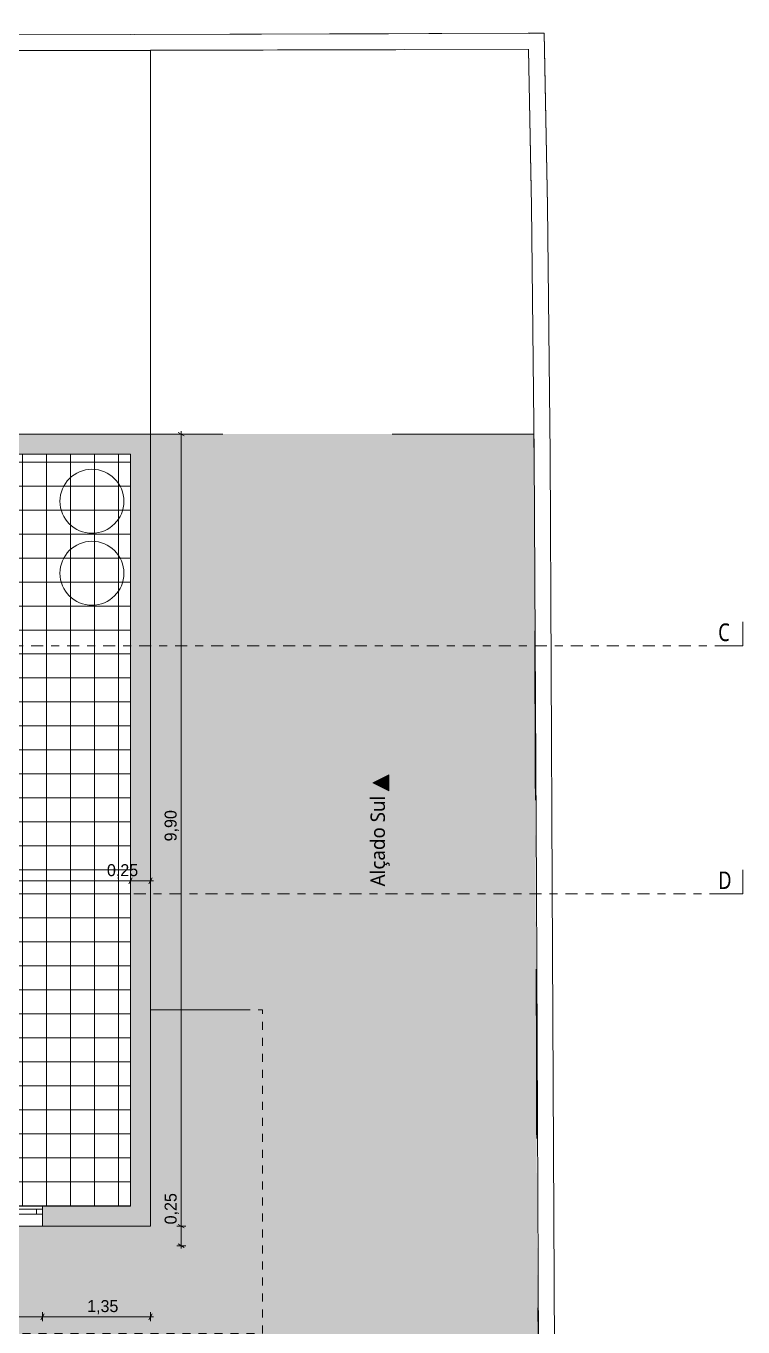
# Model space of a CAD drawing. Header units: metres. Extents: x -111189 to -108577, y -72951 to -72647.
# Drawn here: x -110730.92 to -110721.95, y -72939.17 to -72922.9 of the extents above; entities that cross this region are included whole.
import ezdxf

# ---------------------------------------------------------------- set-up
doc = ezdxf.new("R2010")
doc.units = ezdxf.units.M
doc.header["$MEASUREMENT"] = 0
for name, pattern in [('Dashed', [0.423333, 0.211667, -0.211667]), ('Dot & Dashed', [0.670278, 0.3175, -0.176389, 0, -0.176389]), ('OTK - Tracejado', [0.08, 0.04, -0.04]), ('OTK - Traço Ponto CORTES_ALÇ', [0.6, 0.3, -0.15, 0, -0.15])]:
    doc.linetypes.add(name, pattern=pattern)
for name, color, linetype in [('Planta Piso -1_1_0', 7, 'Continuous'), ('Planta Piso -1_1_00 - DESENHO 2D', 7, 'Continuous'), ('Planta Piso -1_1_01 - TERRENO PROPOSTO', 7, 'Continuous'), ('Planta Piso -1_1_02 - ESTRADAS', 7, 'Continuous'), ('Planta Piso -1_1_03 - LAJES', 7, 'Continuous'), ('Planta Piso -1_1_05 - VIGA', 7, 'Continuous'), ('Planta Piso -1_1_06 - ESCADAS _ GUARDAS', 7, 'Continuous'), ('Planta Piso -1_1_07 - MUROS', 7, 'Continuous'), ('Planta Piso -1_1_12 - COTAS GERAIS', 7, 'Continuous'), ('Planta Piso -1_1_14 - ALÇADOS.Marcadores', 7, 'Continuous'), ('Planta Piso -1_1_14 - CORTES.Marcadores', 7, 'Continuous')]:
    doc.layers.add(name, color=color, linetype=linetype)
doc.styles.add('ESTILO_GERADO_2', font='malgunsl.ttf')
doc.styles.add('ESTILO_GERADO_3', font='AGENCYR.TTF')
doc.styles.add('ESTILO_GERADO_4', font='malgunsl.ttf', dxfattribs={"width": 0.8})

msp = doc.modelspace()

# ---------------------------------------------------------------- hatches: boundary and pattern name
at = {"layer": 'Planta Piso -1_1_01 - TERRENO PROPOSTO', "linetype": 'Continuous', "lineweight": 0, "true_color": 0xd7ebd2, "transparency": 33554539}
msp.add_hatch(color=254, dxfattribs=at).paths.add_polyline_path([(-110739.309, -72942.69), (-110735.919, -72942.02), (-110735.418, -72941.921), (-110734.71, -72941.782), (-110734.187, -72941.678), (-110733.199, -72941.483), (-110732.895, -72941.423), (-110731.959, -72941.238), (-110731.791, -72941.205), (-110731.204, -72941.089), (-110731.125, -72941.074), (-110731.016, -72941.052), (-110730.946, -72941.038), (-110730.567, -72940.964), (-110730.531, -72940.957), (-110730.017, -72940.855), (-110729.979, -72940.847), (-110729.392, -72940.732), (-110728.888, -72940.632), (-110728.805, -72940.616), (-110727.364, -72940.331), (-110724.544, -72939.774), (-110724.503, -72939.766), (-110724.513, -72938.965), (-110724.523, -72938.154), (-110724.529, -72936.726), (-110724.531, -72936.274), (-110724.532, -72935.857), (-110724.539, -72934.197), (-110724.541, -72933.593), (-110724.543, -72933.193), (-110724.543, -72933.122), (-110724.544, -72932.918), (-110724.546, -72932.299), (-110724.556, -72929.722), (-110724.563, -72928.004), (-110724.66, -72928.004), (-110725.332, -72928.004), (-110726.41, -72928.004), (-110727.079, -72928.004), (-110727.364, -72928.004), (-110727.65, -72928.004), (-110727.678, -72928.004), (-110727.818, -72928.004), (-110727.941, -72928.004), (-110728.053, -72928.004), (-110728.361, -72928.004), (-110728.582, -72928.004), (-110728.779, -72928.004), (-110729.171, -72928.004), (-110729.357, -72928.004), (-110729.357, -72928.711), (-110729.357, -72929.113), (-110729.357, -72929.394), (-110729.357, -72929.519), (-110729.357, -72929.583), (-110729.357, -72930.055), (-110729.358, -72930.383), (-110729.358, -72931.582), (-110729.358, -72933.286), (-110729.358, -72935.407), (-110729.358, -72936.091), (-110729.358, -72936.294), (-110729.358, -72936.726), (-110729.359, -72937.653), (-110729.359, -72937.909), (-110729.4, -72937.909), (-110729.666, -72937.909), (-110729.702, -72937.909), (-110729.97, -72937.909), (-110730.268, -72937.909), (-110730.651, -72937.909), (-110730.904, -72937.909), (-110730.921, -72937.909), (-110731.235, -72937.909), (-110731.417, -72937.909), (-110731.45, -72937.909), (-110731.5, -72937.909), (-110731.537, -72937.909), (-110731.747, -72937.909), (-110732.015, -72937.909), (-110732.09, -72937.909), (-110732.277, -72937.909), (-110732.683, -72937.909), (-110732.934, -72937.909), (-110733.064, -72937.909), (-110734.059, -72937.909), (-110734.059, -72938.154), (-110734.455, -72938.154), (-110734.87, -72938.154), (-110735.161, -72938.154), (-110735.656, -72938.154), (-110735.913, -72938.154), (-110736.367, -72938.154), (-110736.534, -72938.154), (-110737.408, -72938.154), (-110739.309, -72938.154), (-110739.309, -72935.616), (-110740.809, -72935.616), (-110740.809, -72940.624), (-110739.309, -72940.624)])
at = {"layer": 'Planta Piso -1_1_03 - LAJES', "linetype": 'Continuous', "lineweight": 9, "transparency": 33554546}
h = msp.add_hatch(dxfattribs=at)
h.set_pattern_fill('GRID_30X30_0001', color=253, style=0, pattern_type=2)
h.set_pattern_definition([(4e-07, (-110739.05865, -72934.95392), (-2e-09, 0.3), []), (90, (-110739.05865, -72934.95392), (0.3, 2e-09), [])])
h.paths.add_polyline_path([(-110739.059, -72934.954), (-110734.059, -72934.954), (-110734.059, -72937.659), (-110729.609, -72937.659), (-110729.609, -72928.254), (-110731.609, -72928.254), (-110731.609, -72930.404), (-110732.659, -72930.404), (-110739.059, -72930.404)])
at = {"layer": 'Planta Piso -1_1_07 - MUROS', "linetype": 'Continuous', "lineweight": 0, "true_color": 0x939598}
h = msp.add_hatch(color=252, dxfattribs=at)
h.paths.add_polyline_path([(-110736.32, -72928.004), (-110736.541, -72928.004), (-110736.999, -72928.004), (-110736.999, -72928.254), (-110736.32, -72928.254)])
h.paths.add_polyline_path([(-110732.259, -72928.004), (-110736.32, -72928.004), (-110736.32, -72928.254), (-110736.059, -72928.254), (-110732.259, -72928.254)])
h.paths.add_polyline_path([(-110733.759, -72928.254), (-110733.909, -72928.254), (-110733.909, -72929.344), (-110733.759, -72929.344), (-110733.759, -72929.322)])
h.paths.add_polyline_path([(-110731.609, -72928.254), (-110731.759, -72928.254), (-110731.759, -72930.254), (-110732.259, -72930.254), (-110732.259, -72930.404), (-110731.609, -72930.404), (-110731.609, -72930.254)])
h.paths.add_polyline_path([(-110732.259, -72930.254), (-110733.759, -72930.254), (-110733.759, -72930.204), (-110733.909, -72930.204), (-110733.909, -72930.214), (-110733.909, -72930.254), (-110734.699, -72930.254), (-110734.699, -72930.404), (-110732.659, -72930.404), (-110732.259, -72930.404)])
h.paths.add_polyline_path([(-110735.559, -72930.254), (-110735.581, -72930.254), (-110736.32, -72930.254), (-110736.32, -72930.404), (-110735.559, -72930.404)])
h.paths.add_polyline_path([(-110736.999, -72930.254), (-110738.059, -72930.254), (-110738.059, -72930.254), (-110739.059, -72930.254), (-110739.059, -72930.404), (-110736.999, -72930.404)])
h.paths.add_polyline_path([(-110736.32, -72930.254), (-110736.376, -72930.254), (-110736.999, -72930.254), (-110736.999, -72930.404), (-110736.32, -72930.404)])
h.paths.add_polyline_path([(-110731.124, -72928.004), (-110731.375, -72928.004), (-110732.259, -72928.004), (-110732.259, -72928.254), (-110731.124, -72928.254)])
h.paths.add_polyline_path([(-110729.359, -72928.004), (-110731.124, -72928.004), (-110731.124, -72928.254), (-110729.359, -72928.254)])
h.paths.add_polyline_path([(-110729.359, -72928.254), (-110729.609, -72928.254), (-110729.609, -72930.651), (-110729.359, -72930.651)])
h.paths.add_polyline_path([(-110729.359, -72930.651), (-110729.609, -72930.651), (-110729.609, -72933.59), (-110729.359, -72933.59)])
h.paths.add_polyline_path([(-110729.359, -72933.59), (-110729.609, -72933.59), (-110729.609, -72933.646), (-110729.609, -72933.754), (-110729.359, -72933.754)])
h.paths.add_polyline_path([(-110729.359, -72937.659), (-110729.359, -72935.204), (-110729.359, -72935.034), (-110729.359, -72933.754), (-110729.609, -72933.754), (-110729.609, -72935.204), (-110729.609, -72937.659), (-110730.709, -72937.659), (-110730.709, -72937.699), (-110730.709, -72937.759), (-110730.709, -72937.909), (-110729.359, -72937.909)])
h.paths.add_polyline_path([(-110732.708, -72937.759), (-110732.708, -72937.699), (-110732.708, -72937.659), (-110734.059, -72937.659), (-110734.059, -72934.954), (-110735.099, -72934.954), (-110735.099, -72935.104), (-110734.309, -72935.104), (-110734.309, -72937.904), (-110735.684, -72937.904), (-110735.684, -72937.944), (-110735.684, -72938.004), (-110735.684, -72938.154), (-110734.309, -72938.154), (-110734.059, -72938.154), (-110734.059, -72937.909), (-110732.708, -72937.909)])
h.paths.add_polyline_path([(-110737.683, -72938.004), (-110737.683, -72937.944), (-110737.683, -72937.904), (-110739.059, -72937.904), (-110739.059, -72937.392), (-110739.099, -72937.392), (-110739.159, -72937.392), (-110739.309, -72937.392), (-110739.309, -72938.151), (-110739.159, -72938.151), (-110737.683, -72938.153)])
h.paths.add_polyline_path([(-110731.125, -72933.443), (-110731.125, -72931.737), (-110731.42, -72931.737), (-110731.42, -72933.443)], flags=9)
h.paths.add_polyline_path([(-110729.952, -72933.626), (-110729.603, -72933.626), (-110729.603, -72933.332), (-110729.952, -72933.332)], flags=9)
h.paths.add_polyline_path([(-110740.146, -72936.865), (-110739.835, -72936.865), (-110739.835, -72936.57), (-110740.146, -72936.57)], flags=9)
h.paths.add_polyline_path([(-110739.548, -72938.373), (-110739.548, -72938.023), (-110739.843, -72938.023), (-110739.843, -72938.373)], flags=9)
h.paths.add_polyline_path([(-110740.146, -72939.078), (-110739.835, -72939.078), (-110739.835, -72938.784), (-110740.146, -72938.784)], flags=9)
h.paths.add_polyline_path([(-110738.659, -72939.078), (-110738.346, -72939.078), (-110738.346, -72938.784), (-110738.659, -72938.784)], flags=9)
h.paths.add_polyline_path([(-110740.677, -72938.641), (-110740.589, -72938.641), (-110740.589, -72938.537), (-110740.677, -72938.537)], flags=9)
h.paths.add_polyline_path([(-110740.677, -72938.921), (-110740.589, -72938.921), (-110740.589, -72938.817), (-110740.677, -72938.817)], flags=9)
at = {"layer": 'Planta Piso -1_1_14 - ALÇADOS.Marcadores', "linetype": 'Continuous', "lineweight": 5}
msp.add_hatch(color=7, dxfattribs=at).paths.add_polyline_path([(-110726.379, -72932.465), (-110726.379, -72932.265), (-110726.579, -72932.365)])

# ---------------------------------------------------------------- linework, layer by layer
at = {"layer": 'Planta Piso -1_1_0', "color": 7, "linetype": 'Continuous', "lineweight": 13, "ltscale": 1000}
for p, q in [((-110732.633, -72937.699), (-110730.784, -72937.699)), ((-110730.784, -72937.759), (-110730.784, -72937.699)), ((-110730.784, -72937.699), (-110730.709, -72937.699)), ((-110730.709, -72937.699), (-110730.709, -72937.659)), ((-110730.709, -72937.699), (-110730.709, -72937.659)), ((-110730.709, -72937.759), (-110730.709, -72937.699)), ((-110730.709, -72937.759), (-110730.709, -72937.699)), ((-110730.709, -72937.759), (-110730.709, -72937.699)), ((-110730.784, -72937.759), (-110732.633, -72937.759)), ((-110730.709, -72937.759), (-110730.784, -72937.759)), ((-110730.709, -72937.909), (-110730.709, -72937.759)), ((-110730.709, -72937.909), (-110730.709, -72937.759))]:
    msp.add_line(p, q, dxfattribs=at)
at = {"layer": 'Planta Piso -1_1_0', "color": 7, "linetype": 'Continuous', "lineweight": 13, "ltscale": 1000, "flags": 128}
for points in [[(-110729.609, -72928.004), (-110739.059, -72928.004)], [(-110729.359, -72928.004), (-110729.609, -72928.004)], [(-110729.359, -72935.204), (-110729.359, -72928.004)], [(-110731.609, -72928.254), (-110729.609, -72928.254)], [(-110729.609, -72928.254), (-110729.609, -72935.204)], [(-110729.609, -72935.204), (-110729.609, -72937.659)], [(-110729.359, -72937.659), (-110729.359, -72935.204)], [(-110729.609, -72937.659), (-110730.709, -72937.659)], [(-110729.359, -72937.909), (-110729.359, -72937.659)], [(-110730.709, -72937.909), (-110729.359, -72937.909)]]:
    msp.add_lwpolyline(points, dxfattribs=at)
at = {"layer": 'Planta Piso -1_1_00 - DESENHO 2D', "color": 7, "linetype": 'OTK - Tracejado', "lineweight": 13, "ltscale": 1000}
for centre in [(-110730.091, -72928.844), (-110730.091, -72929.744)]:
    msp.add_circle(centre, 0.4, dxfattribs=at)
at = {"layer": 'Planta Piso -1_1_01 - TERRENO PROPOSTO', "color": 7, "linetype": 'Continuous', "lineweight": 13, "ltscale": 10, "flags": 128}
msp.add_lwpolyline([(-110731.375, -72928.004), (-110730.844, -72928.004), (-110729.357, -72928.004), (-110729.357, -72927.668), (-110729.357, -72927.629), (-110729.359, -72923.204), (-110731.89, -72923.204)], dxfattribs=at)
at = {"layer": 'Planta Piso -1_1_01 - TERRENO PROPOSTO', "color": 7, "linetype": 'Dashed', "lineweight": 13, "ltscale": 10, "flags": 128}
msp.add_lwpolyline([(-110740.809, -72941.076), (-110739.309, -72941.068), (-110739.309, -72942.69), (-110735.919, -72942.02), (-110735.418, -72941.921), (-110734.71, -72941.782), (-110734.187, -72941.678), (-110733.199, -72941.483), (-110732.895, -72941.423), (-110731.959, -72941.238), (-110731.791, -72941.205), (-110731.204, -72941.089), (-110731.125, -72941.074), (-110731.016, -72941.052), (-110730.946, -72941.038), (-110730.567, -72940.964), (-110730.531, -72940.957), (-110730.017, -72940.855), (-110729.979, -72940.847), (-110729.392, -72940.732), (-110728.888, -72940.632), (-110728.805, -72940.616), (-110727.364, -72940.331), (-110724.544, -72939.774), (-110724.503, -72939.766), (-110724.513, -72938.965), (-110724.523, -72938.154), (-110724.529, -72936.726), (-110724.531, -72936.274), (-110724.532, -72935.857), (-110724.539, -72934.197), (-110724.541, -72933.593), (-110724.543, -72933.193), (-110724.543, -72933.122), (-110724.544, -72932.918), (-110724.546, -72932.299), (-110724.556, -72929.722), (-110724.563, -72928.004), (-110724.66, -72928.004), (-110725.332, -72928.004), (-110726.41, -72928.004), (-110727.079, -72928.004), (-110727.364, -72928.004), (-110727.65, -72928.004), (-110727.678, -72928.004), (-110727.818, -72928.004), (-110727.941, -72928.004), (-110728.053, -72928.004), (-110728.361, -72928.004), (-110728.582, -72928.004), (-110728.779, -72928.004), (-110729.171, -72928.004), (-110729.357, -72928.004), (-110729.357, -72928.711), (-110729.357, -72929.113), (-110729.357, -72929.394), (-110729.357, -72929.519), (-110729.357, -72929.583), (-110729.357, -72930.055), (-110729.358, -72930.383), (-110729.358, -72931.582), (-110729.358, -72933.286), (-110729.358, -72935.407), (-110729.358, -72936.091), (-110729.358, -72936.294), (-110729.358, -72936.726), (-110729.359, -72937.653), (-110729.359, -72937.909), (-110729.4, -72937.909), (-110729.666, -72937.909), (-110729.702, -72937.909), (-110729.97, -72937.909), (-110730.268, -72937.909), (-110730.651, -72937.909), (-110730.904, -72937.909), (-110730.921, -72937.909), (-110731.235, -72937.909), (-110731.417, -72937.909), (-110731.45, -72937.909), (-110731.5, -72937.909), (-110731.537, -72937.909), (-110731.747, -72937.909), (-110732.015, -72937.909), (-110732.09, -72937.909), (-110732.277, -72937.909), (-110732.683, -72937.909), (-110732.934, -72937.909), (-110733.064, -72937.909), (-110734.059, -72937.909), (-110734.059, -72938.154), (-110734.455, -72938.154), (-110734.87, -72938.154), (-110735.161, -72938.154), (-110735.656, -72938.154), (-110735.913, -72938.154), (-110736.367, -72938.154), (-110736.534, -72938.154), (-110737.408, -72938.154), (-110739.309, -72938.154), (-110739.309, -72935.616), (-110740.809, -72935.616)], dxfattribs=at)
at = {"layer": 'Planta Piso -1_1_02 - ESTRADAS', "color": 7, "linetype": 'Dashed', "lineweight": 20, "ltscale": 0.3, "flags": 128}
msp.add_lwpolyline([(-110739.358, -72940.053), (-110732.559, -72940.054), (-110732.559, -72939.254), (-110727.959, -72939.254), (-110727.959, -72935.204), (-110729.359, -72935.204)], dxfattribs=at)
at = {"layer": 'Planta Piso -1_1_03 - LAJES', "color": 7, "linetype": 'Continuous', "lineweight": 13, "ltscale": 1000, "flags": 128}
msp.add_lwpolyline([(-110739.309, -72928.004), (-110739.309, -72928.004), (-110729.359, -72928.004), (-110729.359, -72937.909), (-110734.059, -72937.909), (-110734.059, -72938.163), (-110739.309, -72938.163), (-110739.309, -72928.254)], dxfattribs=at)
msp.add_lwpolyline([(-110739.059, -72934.954), (-110734.059, -72934.954), (-110734.059, -72937.659), (-110729.609, -72937.659), (-110729.609, -72928.254), (-110731.609, -72928.254), (-110731.609, -72930.404), (-110732.659, -72930.404), (-110739.059, -72930.404)], close=True, dxfattribs=at)
at = {"layer": 'Planta Piso -1_1_05 - VIGA', "color": 7, "linetype": 'Dot & Dashed', "lineweight": 13, "ltscale": 10}
for p, q in [((-110729.559, -72923.004), (-110724.434, -72922.991)), ((-110724.434, -72922.991), (-110724.393, -72925.149)), ((-110729.359, -72923.203), (-110724.63, -72923.191)), ((-110724.63, -72923.191), (-110724.597, -72924.949)), ((-110724.576, -72926.779), (-110724.576, -72926.679))]:
    msp.add_line(p, q, dxfattribs=at)
at = {"layer": 'Planta Piso -1_1_05 - VIGA', "color": 7, "linetype": 'Dot & Dashed', "lineweight": 13, "ltscale": 1000}
for p, q in [((-110729.559, -72923.004), (-110724.434, -72922.991)), ((-110724.434, -72922.991), (-110724.393, -72925.149))]:
    msp.add_line(p, q, dxfattribs=at)
at = {"layer": 'Planta Piso -1_1_06 - ESCADAS _ GUARDAS', "color": 7, "linetype": 'Continuous', "lineweight": 13, "ltscale": 1000}
for p, q in [((-110729.359, -72933.244), (-110729.359, -72933.524)), ((-110729.359, -72933.524), (-110729.359, -72933.804)), ((-110729.359, -72933.804), (-110729.359, -72934.084)), ((-110729.359, -72934.084), (-110729.359, -72934.364)), ((-110729.359, -72934.364), (-110729.359, -72934.644)), ((-110729.359, -72934.644), (-110729.359, -72934.924)), ((-110728.189, -72935.204), (-110728.209, -72935.204))]:
    msp.add_line(p, q, dxfattribs=at)
at = {"layer": 'Planta Piso -1_1_06 - ESCADAS _ GUARDAS', "color": 7, "linetype": 'OTK - Tracejado', "lineweight": 5, "ltscale": 1000}
for p, q in [((-110729.359, -72935.034), (-110729.359, -72935.204)), ((-110729.359, -72935.204), (-110728.159, -72935.204))]:
    msp.add_line(p, q, dxfattribs=at)
at = {"layer": 'Planta Piso -1_1_06 - ESCADAS _ GUARDAS', "color": 254, "linetype": 'Continuous', "lineweight": 13, "ltscale": 1000}
msp.add_line((-110728.189, -72935.204), (-110728.209, -72935.204), dxfattribs=at)
at = {"layer": 'Planta Piso -1_1_07 - MUROS', "color": 7, "linetype": 'Continuous', "lineweight": 13, "ltscale": 1000, "flags": 128}
for points in [[(-110744.319, -72942.293), (-110744.273, -72929.357), (-110744.345, -72925.97), (-110744.405, -72923.117), (-110744.41, -72922.9), (-110744.193, -72922.913), (-110741.78, -72923.062), (-110739.44, -72922.99), (-110734.347, -72923.016), (-110729.609, -72923.004), (-110724.634, -72922.991), (-110724.434, -72922.991), (-110724.43, -72923.188), (-110724.393, -72925.149), (-110724.361, -72928.254), (-110724.333, -72933.641), (-110724.304, -72939.441)], [(-110724.504, -72939.441), (-110724.533, -72933.685), (-110724.561, -72928.256), (-110724.593, -72925.153), (-110724.63, -72923.192), (-110729.608, -72923.204), (-110734.478, -72923.215), (-110739.434, -72923.19), (-110741.776, -72923.262), (-110744.205, -72923.113), (-110744.144, -72925.982), (-110744.073, -72929.34), (-110744.119, -72942.293)]]:
    msp.add_lwpolyline(points, dxfattribs=at)
at = {"layer": 'Planta Piso -1_1_12 - COTAS GERAIS', "color": 7, "linetype": 'Continuous', "lineweight": 5, "ltscale": 1000}
for p, q in [((-110728.974, -72927.967), (-110728.974, -72928.004)), ((-110729.031, -72928.004), (-110728.918, -72928.004)), ((-110728.937, -72928.026), (-110729.012, -72927.982)), ((-110728.974, -72928.004), (-110728.974, -72937.909)), ((-110739.059, -72933.59), (-110729.609, -72933.59)), ((-110729.587, -72933.553), (-110729.63, -72933.628)), ((-110729.609, -72933.646), (-110729.609, -72933.534)), ((-110729.609, -72933.59), (-110729.359, -72933.59)), ((-110729.38, -72933.628), (-110729.337, -72933.553)), ((-110729.359, -72933.646), (-110729.359, -72933.534)), ((-110729.359, -72933.59), (-110729.322, -72933.59)), ((-110728.937, -72937.931), (-110729.012, -72937.887)), ((-110729.031, -72937.909), (-110728.918, -72937.909)), ((-110728.974, -72937.909), (-110728.974, -72938.154)), ((-110729.031, -72938.154), (-110728.918, -72938.154)), ((-110729.012, -72938.132), (-110728.937, -72938.176)), ((-110728.974, -72938.154), (-110728.974, -72938.191)), ((-110730.709, -72939.042), (-110732.708, -72939.042)), ((-110730.731, -72939.08), (-110730.687, -72939.005)), ((-110730.709, -72938.986), (-110730.709, -72939.099)), ((-110729.359, -72939.042), (-110730.709, -72939.042)), ((-110729.38, -72939.08), (-110729.337, -72939.005)), ((-110729.359, -72938.986), (-110729.359, -72939.099)), ((-110729.322, -72939.042), (-110729.359, -72939.042))]:
    msp.add_line(p, q, dxfattribs=at)
at = {"layer": 'Planta Piso -1_1_14 - ALÇADOS.Marcadores', "color": 7, "linetype": 'Continuous', "lineweight": 5, "ltscale": 1000, "flags": 128}
msp.add_lwpolyline([(-110726.379, -72932.465), (-110726.379, -72932.265), (-110726.579, -72932.365)], close=True, dxfattribs=at)
at = {"layer": 'Planta Piso -1_1_14 - CORTES.Marcadores', "color": 7, "linetype": 'Continuous', "lineweight": 5, "ltscale": 1000}
for p, q in [((-110721.949, -72930.651), (-110721.949, -72930.351)), ((-110721.949, -72930.651), (-110722.249, -72930.651)), ((-110721.949, -72933.754), (-110721.949, -72933.454)), ((-110721.949, -72933.754), (-110722.249, -72933.754))]:
    msp.add_line(p, q, dxfattribs=at)
at = {"layer": 'Planta Piso -1_1_14 - CORTES.Marcadores', "color": 7, "linetype": 'OTK - Traço Ponto CORTES_ALÇ', "lineweight": 5, "ltscale": 0.5}
for p, q in [((-110745.251, -72930.651), (-110722.249, -72930.651)), ((-110745.319, -72933.754), (-110722.249, -72933.754))]:
    msp.add_line(p, q, dxfattribs=at)

# ---------------------------------------------------------------- texts
at = {"layer": 'Planta Piso -1_1_12 - COTAS GERAIS', "color": 7, "linetype": 'Continuous', "lineweight": 5, "char_height": 0.15, "attachment_point": 7, "style": 'ESTILO_GERADO_3'}
for s, insert, width, rotation in [('\\A1;{\\pql;\\fAgency FB|b0|i0|c0|p0;\\W1.000000;9,90}', (-110729.004, -72933.097), 0.28173, 90), ('\\A1;{\\pql;\\fAgency FB|b0|i0|c0|p0;\\W1.000000;0,25}', (-110729.004, -72937.887), 0.2727, 90), ('\\A1;{\\pql;\\fAgency FB|b0|i0|c0|p0;\\W1.000000;1,35}', (-110730.151, -72939.012), 0.23393, 0)]:
    msp.add_mtext(s, dxfattribs=dict(at, insert=insert, width=width, rotation=rotation))
at = {"layer": 'Planta Piso -1_1_12 - COTAS GERAIS', "color": 7, "linetype": 'Continuous', "lineweight": 5, "insert": (-110729.903, -72933.56), "char_height": 0.15, "width": 0.2727, "attachment_point": 7, "style": 'ESTILO_GERADO_3'}
msp.add_mtext('\\A1;{\\pql;\\fAgency FB|b0|i0|c0|p0;\\W1.000000;0,25}', dxfattribs=at)
at = {"layer": 'Planta Piso -1_1_14 - ALÇADOS.Marcadores', "color": 7, "linetype": 'Continuous', "lineweight": 5, "insert": (-110726.366, -72932.525), "char_height": 0.18, "attachment_point": 9, "rotation": 90, "style": 'ESTILO_GERADO_2'}
msp.add_mtext('\\A1;{\\pqr;\\pt0;\\fMalgun Gothic Semilight|b0|i0|c0|p0;\\W1.000000;Alçado Sul}', dxfattribs=at)
at = {"layer": 'Planta Piso -1_1_14 - CORTES.Marcadores', "color": 7, "linetype": 'Continuous', "lineweight": 5, "char_height": 0.22, "attachment_point": 7, "style": 'ESTILO_GERADO_4'}
for s, insert in [('\\A1;{\\pql;\\pt0;\\fMalgun Gothic Semilight|b0|i0|c0|p0;\\W0.800000;C}', (-110722.259, -72930.595)), ('\\A1;{\\pql;\\pt0;\\fMalgun Gothic Semilight|b0|i0|c0|p0;\\W0.800000;D}', (-110722.259, -72933.694))]:
    msp.add_mtext(s, dxfattribs=dict(at, insert=insert))

doc.saveas('drawing.dxf')
